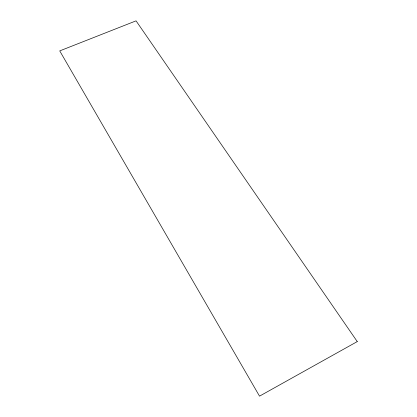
<?xml version="1.0" encoding="UTF-8"?>
<svg xmlns="http://www.w3.org/2000/svg" width="417" height="417" viewBox="0 0 417 417"><rect width="100%" height="100%" fill="white"/><g stroke="black" fill="none" stroke-linecap="round" stroke-linejoin="round"><path stroke-width="0.63" d="M357.265 341.586L259.525 396.15L59.735 50.895L136.062 20.85L357.265 341.586"/></g></svg>
